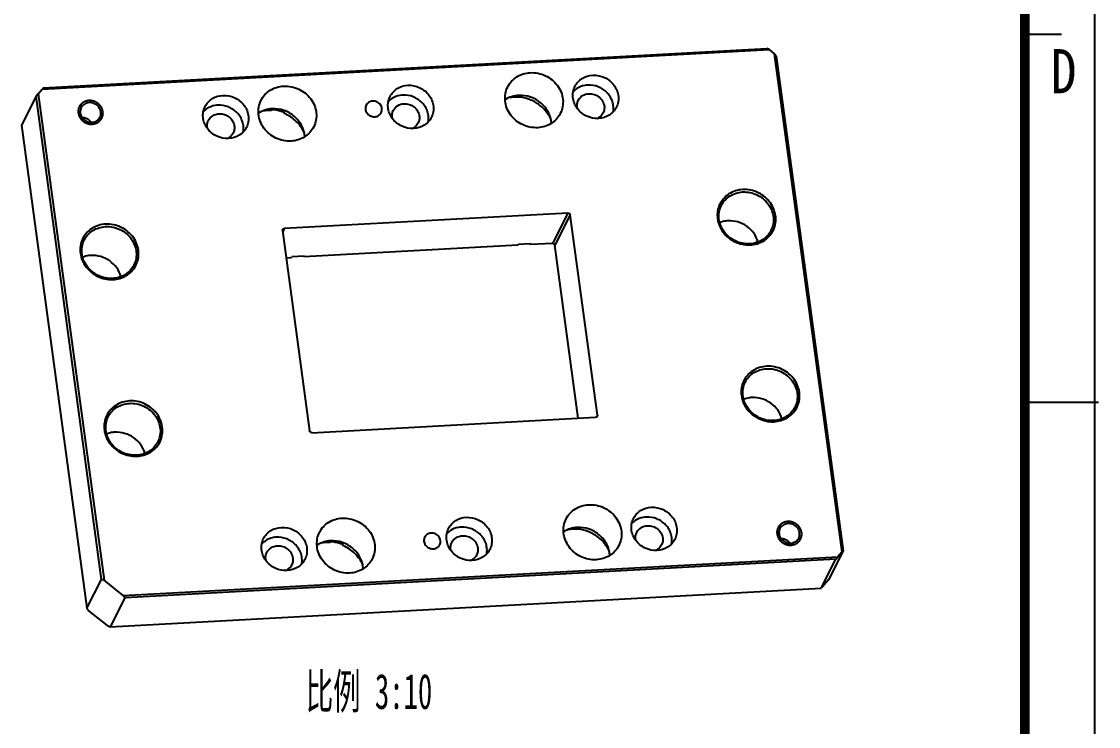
# Model space of a CAD drawing. Header units: millimetres. Extents: x 12 to 416, y 8 to 293.
# Drawn here: x 339 to 415.6, y 60.5 to 110.6 of the extents above; entities that cross this region are included whole.
import ezdxf

# ---------------------------------------------------------------- set-up
doc = ezdxf.new("R2010")
doc.units = ezdxf.units.MM
doc.header["$LTSCALE"] = 23.1
doc.layers.get('0').update_dxf_attribs({"linetype": 'CONTINUOUS'})
doc.layers.add('NOTE', color=7, linetype='CONTINUOUS')
doc.styles.get("Standard").update_dxf_attribs({"font": 'txt', "width": 0.6})
doc.styles.add('TEXTSTYLE_5', font='txt', dxfattribs={"width": 0.85})

msp = doc.modelspace()

# ---------------------------------------------------------------- linework, layer by layer
at = {"color": 7, "linetype": 'Continuous'}
for p, q in [((415.3445, 8.0571), (415.3445, 293.0561)), ((412.9878, 109.6945), (410.3683, 109.6945)), ((340.4278, 105.7982), (392.1727, 108.6092)), ((340.5177, 105.8824), (391.9994, 108.6792)), ((392.1727, 108.6092), (391.9994, 108.6792)), ((392.1727, 108.6092), (392.5361, 108.3194)), ((392.5361, 108.3194), (397.3373, 72.8606)), ((392.6601, 108.1521), (392.5361, 108.3194)), ((392.6601, 108.1521), (397.4272, 72.9449)), ((340.1476, 105.4733), (340.4278, 105.7982)), ((340.5177, 105.8824), (340.4278, 105.7982)), ((340.0083, 105.2918), (338.9665, 103.2392)), ((340.1476, 105.4733), (340.0083, 105.2918)), ((344.662, 70.9228), (340.0083, 105.2918)), ((340.1476, 105.4733), (344.8353, 70.8528)), ((373.7369, 105.2004), (373.7355, 105.2106)), ((373.7439, 105.2142), (373.7369, 105.2004)), ((356.7594, 104.2781), (356.7869, 104.3321)), ((357.6723, 104.0652), (357.6632, 104.1323)), ((357.6997, 104.1192), (357.6723, 104.0652)), ((338.9665, 103.2392), (343.6202, 68.8703)), ((377.8503, 96.9802), (357.6672, 95.8837)), ((377.8503, 96.9802), (376.7564, 94.825)), ((378.0155, 96.8484), (376.9216, 94.6932)), ((379.9451, 82.5979), (378.0155, 96.8484)), ((357.6672, 95.8837), (357.5509, 95.6546)), ((357.5398, 95.7361), (359.4694, 81.4855)), ((374.276, 94.6902), (359.0536, 93.8633)), ((374.3034, 94.7443), (374.276, 94.6902)), ((375.181, 94.7919), (374.3034, 94.7443)), ((375.1536, 94.7379), (375.1469, 94.7873)), ((376.7564, 94.825), (375.1536, 94.7379)), ((375.1536, 94.7379), (375.181, 94.7919)), ((378.5884, 82.3834), (376.9216, 94.6932)), ((357.8026, 93.7953), (358.1761, 93.8156)), ((358.1761, 93.8156), (358.2035, 93.8696)), ((359.081, 93.9173), (358.2035, 93.8696)), ((359.0536, 93.8633), (359.0469, 93.9127)), ((359.081, 93.9173), (359.0536, 93.8633)), ((415.6072, 83.4997), (410.3683, 83.4997)), ((359.6346, 81.3537), (379.8177, 82.4502)), ((379.9451, 82.5979), (379.8801, 82.4698)), ((377.8987, 74.4639), (377.8973, 74.4741)), ((377.9057, 74.4778), (377.8987, 74.4639)), ((360.9213, 73.5416), (360.9487, 73.5956)), ((361.8341, 73.3287), (361.825, 73.3958)), ((361.8615, 73.3827), (361.8341, 73.3287)), ((397.4272, 72.9449), (396.3854, 70.8923)), ((397.3373, 72.8606), (397.0571, 72.5358)), ((397.3373, 72.8606), (397.4272, 72.9449)), ((346.1897, 69.7724), (397.0571, 72.5358)), ((396.9179, 72.3543), (346.3137, 69.6052)), ((395.876, 70.3017), (396.9179, 72.3543)), ((396.9179, 72.3543), (397.0571, 72.5358)), ((343.6202, 68.8703), (344.662, 70.9228)), ((344.8353, 70.8528), (344.662, 70.9228)), ((346.1897, 69.7724), (344.8353, 70.8528)), ((396.2306, 70.6907), (395.976, 70.3953)), ((396.3854, 70.8923), (396.2306, 70.6907)), ((345.2719, 67.5526), (395.876, 70.3017)), ((346.3137, 69.6052), (346.1897, 69.7724)), ((395.976, 70.3953), (395.876, 70.3017)), ((346.3137, 69.6052), (345.2719, 67.5526)), ((343.6202, 68.8703), (343.7579, 68.6845)), ((345.0793, 67.6303), (343.7579, 68.6845)), ((345.0793, 67.6303), (345.2719, 67.5526))]:
    msp.add_line(p, q, dxfattribs=at)
at = {"color": 7, "linetype": 'Continuous', "const_width": 0.7}
msp.add_lwpolyline([(410.3683, 13.2978), (410.3683, 287.8187)], dxfattribs=at)
at = {"color": 7, "linetype": 'Continuous'}
for centre, radius, start, end in [((379.2762, 104.6334), 1.4428, 123.200153, 136.636418), ((366.1133, 103.9183), 1.4428, 123.200153, 136.636418), ((374.1605, 102.6774), 2.5583, 97.431691, 99.530956), ((374.1595, 102.6746), 2.5609, 93.094135, 97.402246), ((352.9504, 103.2032), 1.4428, 123.200153, 136.636418), ((356.6086, 101.73), 2.5521, 93.096233, 101.783856), ((356.6124, 101.6516), 2.6306, 86.795136, 93.086557), ((379.4045, 104.6231), 0.9072, 187.730225, 193.143765), ((356.6181, 101.5613), 2.7772, 67.079248, 67.878796), ((366.2415, 103.908), 0.9072, 187.730225, 193.143765), ((379.5665, 104.5398), 0.9059, 294.19087, 299.668145), ((379.5763, 104.5224), 0.8859, 299.675831, 303.250576), ((353.0786, 103.1929), 0.9072, 187.730225, 193.143765), ((366.4036, 103.8247), 0.9059, 294.19087, 299.668145), ((366.4133, 103.8073), 0.8859, 299.675831, 303.250576), ((353.2406, 103.1096), 0.9059, 294.19087, 299.668145), ((353.2504, 103.0922), 0.8859, 299.675831, 303.250576), ((390.7112, 96.8547), 2.1423, 271.885911, 273.108579), ((345.3722, 94.3917), 2.1423, 271.885911, 273.108579), ((392.4138, 84.2807), 2.1423, 271.885911, 273.108579), ((347.0748, 81.8177), 2.1423, 271.885911, 273.108579), ((370.2751, 73.1818), 1.4428, 123.200153, 136.636418), ((378.3223, 71.9409), 2.5583, 97.431691, 99.530956), ((378.3214, 71.9382), 2.5609, 93.094135, 97.402246), ((383.438, 73.8969), 1.4428, 123.200153, 136.636418), ((357.1122, 72.4668), 1.4428, 123.200153, 136.636418), ((383.5663, 73.8866), 0.9072, 187.730225, 193.143765), ((360.7704, 70.9935), 2.5521, 93.096233, 101.783856), ((360.7742, 70.9152), 2.6306, 86.795136, 93.086557), ((360.7799, 70.8249), 2.7772, 67.079248, 67.878796), ((370.4034, 73.1715), 0.9072, 187.730225, 193.143765), ((383.7283, 73.8033), 0.9059, 294.19087, 299.668145), ((383.7381, 73.7859), 0.8859, 299.675831, 303.250576), ((357.2404, 72.4564), 0.9072, 187.730225, 193.143765), ((370.5654, 73.0882), 0.9059, 294.19087, 299.668145), ((370.5752, 73.0708), 0.8859, 299.675831, 303.250576), ((357.4024, 72.3731), 0.9059, 294.19087, 299.668145), ((357.4122, 72.3557), 0.8859, 299.675831, 303.250576)]:
    msp.add_arc(centre, radius, start, end, dxfattribs=at)
for points, knots in [([(373.5644, 105.9626), (373.6373, 106.1063), (373.8251, 106.3762), (374.2079, 106.6916), (374.6673, 106.9), (375.0023, 106.9587), (375.172, 106.9679)], [0, 0, 0, 0, 0.2440187, 0.4908708, 0.7426036, 1, 1, 1, 1]), ([(375.172, 106.9679), (375.538, 106.9878), (376.2914, 106.8352), (377.0293, 106.2313), (377.3856, 105.5919), (377.5154, 105.0709), (377.4976, 104.5445), (377.3865, 104.2134), (377.3093, 104.0612)], [0, 0, 0, 0, 0.2554545, 0.5115509, 0.6375292, 0.7606008, 0.8810705, 1, 1, 1, 1]), ([(378.353, 105.9967), (378.4672, 106.2218), (378.8368, 106.621), (379.3547, 106.7729), (379.6164, 106.7871)], [0, 0, 0, 0, 0.4905416, 1, 1, 1, 1]), ([(379.6164, 106.7871), (379.9039, 106.8027), (380.4957, 106.6829), (381.0755, 106.2086), (381.3555, 105.7064), (381.4576, 105.2971), (381.4437, 104.8836), (381.3566, 104.6234), (381.296, 104.5039)], [0, 0, 0, 0, 0.2554525, 0.511547, 0.6375264, 0.7606001, 0.8810698, 1, 1, 1, 1]), ([(356.0138, 105.0092), (356.0867, 105.1528), (356.2746, 105.4228), (356.6573, 105.7382), (357.1167, 105.9466), (357.4517, 106.0052), (357.6214, 106.0144)], [0, 0, 0, 0, 0.2440187, 0.4908708, 0.7426036, 1, 1, 1, 1]), ([(357.6214, 106.0144), (357.9874, 106.0343), (358.7408, 105.8817), (359.4788, 105.2778), (359.835, 104.6385), (359.9648, 104.1175), (359.947, 103.591), (359.836, 103.2599), (359.7587, 103.1078)], [0, 0, 0, 0, 0.2554545, 0.5115509, 0.6375292, 0.7606008, 0.8810705, 1, 1, 1, 1]), ([(365.19, 105.2817), (365.3042, 105.5067), (365.6739, 105.9059), (366.1918, 106.0578), (366.4535, 106.072)], [0, 0, 0, 0, 0.4905416, 1, 1, 1, 1]), ([(366.4535, 106.072), (366.7409, 106.0877), (367.3328, 105.9678), (367.9126, 105.4935), (368.1925, 104.9913), (368.2946, 104.582), (368.2808, 104.1685), (368.1937, 103.9083), (368.133, 103.7888)], [0, 0, 0, 0, 0.2554525, 0.511547, 0.6375264, 0.7606001, 0.8810698, 1, 1, 1, 1]), ([(375.7017, 103.056), (375.3357, 103.0361), (374.5823, 103.1887), (373.8443, 103.7926), (373.4881, 104.432), (373.3583, 104.9529), (373.3761, 105.4794), (373.4871, 105.8105), (373.5644, 105.9626)], [0, 0, 0, 0, 0.2554545, 0.5115509, 0.6375292, 0.7606008, 0.8810705, 1, 1, 1, 1]), ([(380.0326, 103.7135), (379.7451, 103.6979), (379.1532, 103.8177), (378.5734, 104.292), (378.2935, 104.7942), (378.1914, 105.2035), (378.2052, 105.617), (378.2923, 105.8772), (378.353, 105.9967)], [0, 0, 0, 0, 0.2554525, 0.511547, 0.6375264, 0.7606001, 0.8810698, 1, 1, 1, 1]), ([(379.2627, 106.0903), (379.193, 106.0865), (378.921, 106.0549), (378.6567, 105.9524), (378.4862, 105.8407)], [0, 0, 0, 0, 0.2551663, 1, 1, 1, 1]), ([(381.0693, 104.1829), (381.0909, 104.2999), (381.1045, 104.5426), (381.0353, 104.903), (380.8811, 105.244), (380.574, 105.6483), (380.0333, 106.0154), (379.515, 106.104), (379.2627, 106.0903)], [0, 0, 0, 0, 0.1193237, 0.2408266, 0.3648637, 0.4912403, 0.7465107, 1, 1, 1, 1]), ([(352.0271, 104.5666), (352.1413, 104.7916), (352.511, 105.1908), (353.0288, 105.3427), (353.2905, 105.3569)], [0, 0, 0, 0, 0.4905416, 1, 1, 1, 1]), ([(353.2905, 105.3569), (353.578, 105.3726), (354.1699, 105.2527), (354.7497, 104.7784), (355.0296, 104.2762), (355.1317, 103.8669), (355.1178, 103.4534), (355.0308, 103.1932), (354.9701, 103.0737)], [0, 0, 0, 0, 0.2554525, 0.511547, 0.6375264, 0.7606001, 0.8810698, 1, 1, 1, 1]), ([(358.1511, 102.1025), (357.7851, 102.0826), (357.0317, 102.2353), (356.2937, 102.8392), (355.9375, 103.4785), (355.8077, 103.9995), (355.8255, 104.5259), (355.9366, 104.857), (356.0138, 105.0092)], [0, 0, 0, 0, 0.2554545, 0.5115509, 0.6375292, 0.7606008, 0.8810705, 1, 1, 1, 1]), ([(366.8696, 102.9984), (366.5821, 102.9828), (365.9903, 103.1026), (365.4105, 103.5769), (365.1305, 104.0791), (365.0284, 104.4884), (365.0423, 104.9019), (365.1294, 105.1621), (365.19, 105.2817)], [0, 0, 0, 0, 0.2554525, 0.511547, 0.6375264, 0.7606001, 0.8810698, 1, 1, 1, 1]), ([(366.0998, 105.3752), (366.0301, 105.3715), (365.7581, 105.3398), (365.4938, 105.2373), (365.3233, 105.1256)], [0, 0, 0, 0, 0.2551663, 1, 1, 1, 1]), ([(367.9063, 103.4678), (367.928, 103.5848), (367.9416, 103.8275), (367.8724, 104.188), (367.7182, 104.5289), (367.4111, 104.9332), (366.8704, 105.3003), (366.3521, 105.389), (366.0998, 105.3752)], [0, 0, 0, 0, 0.1193237, 0.2408266, 0.3648637, 0.4912403, 0.7465107, 1, 1, 1, 1]), ([(374.3522, 105.3528), (374.1794, 105.3435), (373.8385, 105.2831), (373.5239, 105.1375), (373.3813, 105.0464)], [0, 0, 0, 0, 0.5056741, 1, 1, 1, 1]), ([(376.6437, 103.6422), (376.5356, 103.886), (376.2361, 104.3458), (375.6017, 104.8701), (374.8405, 105.1907), (374.2907, 105.2465), (374.0213, 105.2318)], [0, 0, 0, 0, 0.2466219, 0.4980409, 0.7505261, 1, 1, 1, 1]), ([(376.6784, 103.3671), (376.6622, 103.638), (376.5057, 104.1873), (375.9668, 104.8547), (375.213, 105.2848), (374.6344, 105.3682), (374.3522, 105.3528)], [0, 0, 0, 0, 0.242296, 0.4929377, 0.7477115, 1, 1, 1, 1]), ([(378.5055, 104.5011), (378.494, 104.5864), (378.4955, 104.7602), (378.5495, 104.9257), (378.5879, 105.0014)], [0, 0, 0, 0, 0.5035827, 1, 1, 1, 1]), ([(378.5879, 105.0014), (378.6564, 105.1364), (378.8782, 105.3759), (379.1889, 105.4671), (379.3459, 105.4756)], [0, 0, 0, 0, 0.4905388, 1, 1, 1, 1]), ([(379.3459, 105.4756), (379.4732, 105.4825), (379.7338, 105.4472), (380.0781, 105.2618), (380.3335, 104.971), (380.4196, 104.728), (380.4361, 104.6059)], [0, 0, 0, 0, 0.2516599, 0.5059471, 0.756802, 1, 1, 1, 1]), ([(343.2099, 104.4817), (343.1549, 104.3734), (343.121, 104.1787), (343.1826, 103.9352), (343.3097, 103.7065), (343.5733, 103.4908), (343.8424, 103.4363), (343.9731, 103.4434)], [0, 0, 0, 0, 0.2375166, 0.3608928, 0.4871796, 0.7438923, 1, 1, 1, 1]), ([(343.784, 104.8405), (343.6651, 104.834), (343.4299, 104.7651), (343.2618, 104.5839), (343.2099, 104.4817)], [0, 0, 0, 0, 0.5094933, 1, 1, 1, 1]), ([(344.5472, 103.8022), (344.6022, 103.9104), (344.6361, 104.1052), (344.5745, 104.3487), (344.4475, 104.5774), (344.1838, 104.793), (343.9147, 104.8476), (343.784, 104.8405)], [0, 0, 0, 0, 0.2375166, 0.3608928, 0.4871796, 0.7438923, 1, 1, 1, 1]), ([(353.7067, 102.2833), (353.4192, 102.2677), (352.8274, 102.3875), (352.2476, 102.8619), (351.9676, 103.364), (351.8655, 103.7733), (351.8794, 104.1869), (351.9665, 104.447), (352.0271, 104.5666)], [0, 0, 0, 0, 0.2554525, 0.511547, 0.6375264, 0.7606001, 0.8810698, 1, 1, 1, 1]), ([(352.9369, 104.6602), (352.8671, 104.6564), (352.5952, 104.6247), (352.3308, 104.5222), (352.1603, 104.4106)], [0, 0, 0, 0, 0.2551663, 1, 1, 1, 1]), ([(354.7434, 102.7527), (354.7651, 102.8697), (354.7786, 103.1124), (354.7095, 103.4729), (354.5553, 103.8138), (354.2481, 104.2181), (353.7075, 104.5852), (353.1892, 104.6739), (352.9369, 104.6602)], [0, 0, 0, 0, 0.1193237, 0.2408266, 0.3648637, 0.4912403, 0.7465107, 1, 1, 1, 1]), ([(356.8017, 104.3994), (356.6289, 104.39), (356.288, 104.3296), (355.9733, 104.1841), (355.8308, 104.093)], [0, 0, 0, 0, 0.5056741, 1, 1, 1, 1]), ([(357.6639, 104.1341), (357.5938, 104.1626), (357.311, 104.2644), (357.0113, 104.3196), (356.7869, 104.3321)], [0, 0, 0, 0, 0.2516975, 1, 1, 1, 1]), ([(359.1278, 102.4136), (359.1116, 102.6846), (358.9552, 103.2339), (358.4163, 103.9013), (357.6624, 104.3313), (357.0839, 104.4147), (356.8017, 104.3994)], [0, 0, 0, 0, 0.242296, 0.4929377, 0.7477115, 1, 1, 1, 1]), ([(363.4939, 104.6636), (363.4499, 104.577), (363.4135, 104.3687), (363.5345, 104.0754), (363.7847, 103.8716), (364.0001, 103.8277), (364.1046, 103.8333)], [0, 0, 0, 0, 0.2380452, 0.4860713, 0.74332, 1, 1, 1, 1]), ([(363.9533, 104.951), (363.8581, 104.9459), (363.6698, 104.8906), (363.5354, 104.7454), (363.4939, 104.6636)], [0, 0, 0, 0, 0.509532, 1, 1, 1, 1]), ([(364.5641, 104.1208), (364.608, 104.2074), (364.6444, 104.4157), (364.5234, 104.709), (364.2732, 104.9128), (364.0578, 104.9567), (363.9533, 104.951)], [0, 0, 0, 0, 0.2380452, 0.4860713, 0.74332, 1, 1, 1, 1]), ([(365.3426, 103.786), (365.331, 103.8713), (365.3326, 104.0451), (365.3866, 104.2106), (365.425, 104.2863)], [0, 0, 0, 0, 0.5035827, 1, 1, 1, 1]), ([(365.425, 104.2863), (365.4935, 104.4213), (365.7153, 104.6608), (366.026, 104.752), (366.183, 104.7605)], [0, 0, 0, 0, 0.4905388, 1, 1, 1, 1]), ([(366.183, 104.7605), (366.3102, 104.7674), (366.5708, 104.7321), (366.9151, 104.5468), (367.1705, 104.2559), (367.2566, 104.0129), (367.2732, 103.8909)], [0, 0, 0, 0, 0.2516599, 0.5059471, 0.756802, 1, 1, 1, 1]), ([(381.296, 104.5039), (381.1818, 104.2788), (380.8121, 103.8796), (380.2943, 103.7277), (380.0326, 103.7135)], [0, 0, 0, 0, 0.4905416, 1, 1, 1, 1]), ([(380.4361, 104.6059), (380.4476, 104.5206), (380.4461, 104.3468), (380.3921, 104.1813), (380.3537, 104.1056)], [0, 0, 0, 0, 0.5035827, 1, 1, 1, 1]), ([(343.9207, 103.4485), (343.901, 103.4707), (343.8719, 103.5044), (343.8314, 103.5478), (343.7956, 103.5753), (343.7624, 103.6053), (343.7241, 103.6304), (343.6843, 103.6535), (343.6458, 103.6799), (343.6034, 103.6949), (343.5622, 103.7134), (343.52, 103.7295), (343.4749, 103.7392), (343.4307, 103.7523), (343.371, 103.7599), (343.3261, 103.7636), (343.2962, 103.7666)], [0, 0, 0, 0, 0.125, 0.1875, 0.25, 0.3125, 0.375, 0.4375, 0.5, 0.5625, 0.625, 0.6875, 0.75, 0.8125, 0.875, 1, 1, 1, 1]), ([(343.9731, 103.4434), (344.092, 103.4498), (344.3272, 103.5188), (344.4953, 103.7), (344.5472, 103.8022)], [0, 0, 0, 0, 0.5094933, 1, 1, 1, 1]), ([(352.1797, 103.0709), (352.1681, 103.1562), (352.1697, 103.33), (352.2236, 103.4955), (352.2621, 103.5712)], [0, 0, 0, 0, 0.5035827, 1, 1, 1, 1]), ([(352.2621, 103.5712), (352.3306, 103.7062), (352.5524, 103.9458), (352.8631, 104.0369), (353.0201, 104.0454)], [0, 0, 0, 0, 0.4905388, 1, 1, 1, 1]), ([(353.0201, 104.0454), (353.1473, 104.0523), (353.4079, 104.017), (353.7522, 103.8317), (354.0076, 103.5408), (354.0937, 103.2978), (354.1102, 103.1758)], [0, 0, 0, 0, 0.2516599, 0.5059471, 0.756802, 1, 1, 1, 1]), ([(359.0932, 102.689), (358.9585, 102.9927), (358.5598, 103.5557), (357.9844, 103.9332), (357.6723, 104.0652)], [0, 0, 0, 0, 0.4950438, 1, 1, 1, 1]), ([(364.1046, 103.8333), (364.1998, 103.8385), (364.3881, 103.8938), (364.5225, 104.039), (364.5641, 104.1208)], [0, 0, 0, 0, 0.509532, 1, 1, 1, 1]), ([(368.133, 103.7888), (368.0189, 103.5637), (367.6492, 103.1645), (367.1313, 103.0126), (366.8696, 102.9984)], [0, 0, 0, 0, 0.4905416, 1, 1, 1, 1]), ([(367.2732, 103.8909), (367.2847, 103.8055), (367.2831, 103.6317), (367.2292, 103.4662), (367.1908, 103.3905)], [0, 0, 0, 0, 0.5035827, 1, 1, 1, 1]), ([(377.3093, 104.0612), (377.2364, 103.9176), (377.0485, 103.6476), (376.6658, 103.3323), (376.2064, 103.1239), (375.8713, 103.0652), (375.7017, 103.056)], [0, 0, 0, 0, 0.2440187, 0.4908708, 0.7426036, 1, 1, 1, 1]), ([(380.3537, 104.1056), (380.3043, 104.0082), (380.2102, 103.8895), (380.093, 103.8018), (380.062, 103.7815)], [0, 0, 0, 0, 0.7466572, 1, 1, 1, 1]), ([(354.9701, 103.0737), (354.8559, 102.8486), (354.4863, 102.4494), (353.9684, 102.2975), (353.7067, 102.2833)], [0, 0, 0, 0, 0.4905416, 1, 1, 1, 1]), ([(354.1102, 103.1758), (354.1218, 103.0904), (354.1202, 102.9166), (354.0662, 102.7511), (354.0278, 102.6754)], [0, 0, 0, 0, 0.5035827, 1, 1, 1, 1]), ([(359.7587, 103.1078), (359.6858, 102.9641), (359.498, 102.6942), (359.1152, 102.3788), (358.6558, 102.1704), (358.3208, 102.1117), (358.1511, 102.1025)], [0, 0, 0, 0, 0.2440187, 0.4908708, 0.7426036, 1, 1, 1, 1]), ([(367.1908, 103.3905), (367.1413, 103.2931), (367.0473, 103.1744), (366.9301, 103.0867), (366.8991, 103.0664)], [0, 0, 0, 0, 0.7466572, 1, 1, 1, 1]), ([(354.0278, 102.6754), (353.9784, 102.5781), (353.8844, 102.4594), (353.7672, 102.3716), (353.7362, 102.3513)], [0, 0, 0, 0, 0.7466572, 1, 1, 1, 1]), ([(390.2939, 98.6554), (390.1174, 98.6458), (389.7689, 98.5834), (389.2936, 98.3603), (388.9027, 98.0232), (388.7164, 97.736), (388.6461, 97.5838)], [0, 0, 0, 0, 0.257529, 0.5091951, 0.7559283, 1, 1, 1, 1]), ([(388.7704, 97.5331), (388.8391, 97.6685), (389.0163, 97.9231), (389.3772, 98.2205), (389.8104, 98.4171), (390.1263, 98.4724), (390.2863, 98.4811)], [0, 0, 0, 0, 0.2440159, 0.490871, 0.742602, 1, 1, 1, 1]), ([(390.2863, 98.4811), (390.6313, 98.4998), (391.3416, 98.356), (392.0374, 97.7866), (392.3733, 97.1839), (392.4957, 96.6927), (392.479, 96.1964), (392.3744, 95.8842), (392.3016, 95.7407)], [0, 0, 0, 0, 0.2554528, 0.5115489, 0.6375275, 0.7606001, 0.881069, 1, 1, 1, 1]), ([(392.4097, 95.6592), (392.4957, 95.8116), (392.6234, 96.146), (392.6605, 96.6846), (392.5426, 97.2219), (392.1919, 97.885), (391.4426, 98.5155), (390.6694, 98.6758), (390.2939, 98.6554)], [0, 0, 0, 0, 0.1189682, 0.2393191, 0.3622339, 0.4881208, 0.7442773, 1, 1, 1, 1]), ([(388.6461, 97.5838), (388.5759, 97.4317), (388.4779, 97.1034), (388.4732, 96.5865), (388.6091, 96.0775), (388.9641, 95.4534), (389.6864, 94.8612), (390.422, 94.7017), (390.7817, 94.7136)], [0, 0, 0, 0, 0.1189142, 0.2394587, 0.3625866, 0.4885368, 0.7444862, 1, 1, 1, 1]), ([(390.7857, 94.7927), (390.4407, 94.774), (389.7304, 94.9178), (389.0346, 95.4872), (388.6987, 96.0899), (388.5762, 96.5811), (388.593, 97.0774), (388.6976, 97.3896), (388.7704, 97.5331)], [0, 0, 0, 0, 0.2554528, 0.5115489, 0.6375275, 0.7606001, 0.881069, 1, 1, 1, 1]), ([(377.8503, 96.9802), (377.8885, 96.9823), (377.9675, 96.9572), (378.0105, 96.8853), (378.0155, 96.8484)], [0, 0, 0, 0, 0.5063821, 1, 1, 1, 1]), ([(344.9549, 96.1924), (344.7784, 96.1828), (344.4299, 96.1203), (343.9546, 95.8973), (343.5637, 95.5601), (343.3774, 95.2729), (343.3072, 95.1207)], [0, 0, 0, 0, 0.257529, 0.5091951, 0.7559283, 1, 1, 1, 1]), ([(343.4314, 95.07), (343.5002, 95.2054), (343.6773, 95.46), (344.0382, 95.7574), (344.4714, 95.954), (344.7873, 96.0093), (344.9473, 96.018)], [0, 0, 0, 0, 0.2440159, 0.490871, 0.742602, 1, 1, 1, 1]), ([(344.9473, 96.018), (345.2923, 96.0368), (346.0026, 95.8929), (346.6984, 95.3236), (347.0343, 94.7208), (347.1568, 94.2296), (347.14, 93.7333), (347.0354, 93.4211), (346.9626, 93.2777)], [0, 0, 0, 0, 0.2554528, 0.5115489, 0.6375275, 0.7606001, 0.881069, 1, 1, 1, 1]), ([(347.0707, 93.1962), (347.1567, 93.3485), (347.2845, 93.683), (347.3216, 94.2215), (347.2036, 94.7588), (346.853, 95.4219), (346.1036, 96.0524), (345.3304, 96.2128), (344.9549, 96.1924)], [0, 0, 0, 0, 0.1189682, 0.2393191, 0.3622339, 0.4881208, 0.7442773, 1, 1, 1, 1]), ([(357.5523, 95.8119), (357.5627, 95.8323), (357.5963, 95.8686), (357.6434, 95.8824), (357.6672, 95.8837)], [0, 0, 0, 0, 0.490402, 1, 1, 1, 1]), ([(389.2444, 96.4285), (389.1934, 96.4257), (388.9917, 96.407), (388.7929, 96.3572), (388.6517, 96.3026)], [0, 0, 0, 0, 0.2526192, 1, 1, 1, 1]), ([(391.3754, 94.9299), (391.3147, 95.1499), (391.1073, 95.5757), (390.5995, 96.0733), (389.9545, 96.3842), (389.4776, 96.4412), (389.2444, 96.4285)], [0, 0, 0, 0, 0.2448112, 0.4960063, 0.7494356, 1, 1, 1, 1]), ([(343.3072, 95.1207), (343.2369, 94.9687), (343.1389, 94.6404), (343.1342, 94.1235), (343.2701, 93.6144), (343.6251, 92.9903), (344.3474, 92.3981), (345.083, 92.2387), (345.4427, 92.2505)], [0, 0, 0, 0, 0.1189142, 0.2394587, 0.3625866, 0.4885368, 0.7444862, 1, 1, 1, 1]), ([(345.4467, 92.3296), (345.1017, 92.3109), (344.3914, 92.4548), (343.6956, 93.0241), (343.3597, 93.6268), (343.2373, 94.118), (343.254, 94.6143), (343.3586, 94.9265), (343.4314, 95.07)], [0, 0, 0, 0, 0.2554528, 0.5115489, 0.6375275, 0.7606001, 0.881069, 1, 1, 1, 1]), ([(392.3016, 95.7407), (392.2328, 95.6053), (392.0557, 95.3507), (391.6948, 95.0533), (391.2616, 94.8567), (390.9457, 94.8014), (390.7857, 94.7927)], [0, 0, 0, 0, 0.2440159, 0.490871, 0.742602, 1, 1, 1, 1]), ([(390.8274, 94.7156), (391.1499, 94.7331), (391.7871, 94.914), (392.2567, 95.3883), (392.4097, 95.6592)], [0, 0, 0, 0, 0.5093079, 1, 1, 1, 1]), ([(376.9216, 94.6932), (376.9166, 94.7301), (376.8736, 94.802), (376.7945, 94.8271), (376.7564, 94.825)], [0, 0, 0, 0, 0.4936179, 1, 1, 1, 1]), ([(343.9055, 93.9654), (343.8544, 93.9627), (343.6528, 93.944), (343.4539, 93.8941), (343.3128, 93.8396)], [0, 0, 0, 0, 0.2526192, 1, 1, 1, 1]), ([(346.0364, 92.4668), (345.9757, 92.6868), (345.7683, 93.1127), (345.2605, 93.6103), (344.6155, 93.9211), (344.1386, 93.9781), (343.9055, 93.9654)], [0, 0, 0, 0, 0.2448112, 0.4960063, 0.7494356, 1, 1, 1, 1]), ([(346.9626, 93.2777), (346.8938, 93.1422), (346.7167, 92.8876), (346.3558, 92.5902), (345.9226, 92.3936), (345.6067, 92.3383), (345.4467, 92.3296)], [0, 0, 0, 0, 0.2440159, 0.490871, 0.742602, 1, 1, 1, 1]), ([(345.4884, 92.2525), (345.8109, 92.27), (346.4481, 92.4509), (346.9177, 92.9252), (347.0707, 93.1962)], [0, 0, 0, 0, 0.5093079, 1, 1, 1, 1]), ([(391.9965, 86.0814), (391.8199, 86.0718), (391.4714, 86.0094), (390.9961, 85.7863), (390.6052, 85.4492), (390.419, 85.1619), (390.3487, 85.0098)], [0, 0, 0, 0, 0.257529, 0.5091951, 0.7559283, 1, 1, 1, 1]), ([(390.473, 84.959), (390.5417, 85.0945), (390.7188, 85.3491), (391.0797, 85.6465), (391.5129, 85.8431), (391.8288, 85.8984), (391.9888, 85.9071)], [0, 0, 0, 0, 0.2440159, 0.490871, 0.742602, 1, 1, 1, 1]), ([(391.9888, 85.9071), (392.3339, 85.9258), (393.0442, 85.7819), (393.74, 85.2126), (394.0759, 84.6099), (394.1983, 84.1187), (394.1816, 83.6224), (394.0769, 83.3102), (394.0041, 83.1667)], [0, 0, 0, 0, 0.2554528, 0.5115489, 0.6375275, 0.7606001, 0.881069, 1, 1, 1, 1]), ([(394.1122, 83.0852), (394.1982, 83.2376), (394.326, 83.572), (394.3631, 84.1106), (394.2452, 84.6478), (393.8945, 85.311), (393.1452, 85.9415), (392.3719, 86.1018), (391.9965, 86.0814)], [0, 0, 0, 0, 0.1189682, 0.2393191, 0.3622339, 0.4881208, 0.7442773, 1, 1, 1, 1]), ([(390.3487, 85.0098), (390.2785, 84.8577), (390.1805, 84.5294), (390.1758, 84.0125), (390.3116, 83.5034), (390.6667, 82.8794), (391.389, 82.2872), (392.1246, 82.1277), (392.4843, 82.1396)], [0, 0, 0, 0, 0.1189142, 0.2394587, 0.3625866, 0.4885368, 0.7444862, 1, 1, 1, 1]), ([(392.4883, 82.2187), (392.1432, 82.1999), (391.4329, 82.3438), (390.7371, 82.9131), (390.4012, 83.5159), (390.2788, 84.0071), (390.2955, 84.5034), (390.4002, 84.8156), (390.473, 84.959)], [0, 0, 0, 0, 0.2554528, 0.5115489, 0.6375275, 0.7606001, 0.881069, 1, 1, 1, 1]), ([(346.6575, 83.6183), (346.481, 83.6088), (346.1324, 83.5463), (345.6571, 83.3232), (345.2663, 82.9861), (345.08, 82.6989), (345.0097, 82.5467)], [0, 0, 0, 0, 0.257529, 0.5091951, 0.7559283, 1, 1, 1, 1]), ([(348.7732, 80.6222), (348.8592, 80.7745), (348.987, 81.109), (349.0241, 81.6475), (348.9062, 82.1848), (348.5555, 82.8479), (347.8062, 83.4784), (347.033, 83.6387), (346.6575, 83.6183)], [0, 0, 0, 0, 0.1189682, 0.2393191, 0.3622339, 0.4881208, 0.7442773, 1, 1, 1, 1]), ([(390.947, 83.8545), (390.8959, 83.8517), (390.6943, 83.833), (390.4954, 83.7831), (390.3543, 83.7286)], [0, 0, 0, 0, 0.2526192, 1, 1, 1, 1]), ([(393.0779, 82.3559), (393.0172, 82.5758), (392.8099, 83.0017), (392.302, 83.4993), (391.657, 83.8102), (391.1802, 83.8672), (390.947, 83.8545)], [0, 0, 0, 0, 0.2448112, 0.4960063, 0.7494356, 1, 1, 1, 1]), ([(345.134, 82.496), (345.2027, 82.6314), (345.3798, 82.886), (345.7408, 83.1834), (346.174, 83.38), (346.4899, 83.4353), (346.6499, 83.444)], [0, 0, 0, 0, 0.2440159, 0.490871, 0.742602, 1, 1, 1, 1]), ([(346.6499, 83.444), (346.9949, 83.4627), (347.7052, 83.3189), (348.401, 82.7496), (348.7369, 82.1468), (348.8593, 81.6556), (348.8426, 81.1593), (348.7379, 80.8471), (348.6651, 80.7036)], [0, 0, 0, 0, 0.2554528, 0.5115489, 0.6375275, 0.7606001, 0.881069, 1, 1, 1, 1]), ([(394.0041, 83.1667), (393.9354, 83.0313), (393.7583, 82.7767), (393.3974, 82.4793), (392.9642, 82.2827), (392.6483, 82.2274), (392.4883, 82.2187)], [0, 0, 0, 0, 0.2440159, 0.490871, 0.742602, 1, 1, 1, 1]), ([(392.53, 82.1416), (392.8524, 82.1591), (393.4897, 82.34), (393.9593, 82.8143), (394.1122, 83.0852)], [0, 0, 0, 0, 0.5093079, 1, 1, 1, 1]), ([(345.0097, 82.5467), (344.9395, 82.3947), (344.8415, 82.0663), (344.8368, 81.5495), (344.9726, 81.0404), (345.3277, 80.4163), (346.05, 79.8241), (346.7856, 79.6646), (347.1453, 79.6765)], [0, 0, 0, 0, 0.1189142, 0.2394587, 0.3625866, 0.4885368, 0.7444862, 1, 1, 1, 1]), ([(347.1493, 79.7556), (346.8042, 79.7369), (346.0939, 79.8807), (345.3981, 80.4501), (345.0623, 81.0528), (344.9398, 81.544), (344.9566, 82.0403), (345.0612, 82.3525), (345.134, 82.496)], [0, 0, 0, 0, 0.2554528, 0.5115489, 0.6375275, 0.7606001, 0.881069, 1, 1, 1, 1]), ([(379.9326, 82.5221), (379.9222, 82.5016), (379.8886, 82.4653), (379.8415, 82.4515), (379.8177, 82.4502)], [0, 0, 0, 0, 0.490402, 1, 1, 1, 1]), ([(345.608, 81.3914), (345.557, 81.3887), (345.3553, 81.37), (345.1564, 81.3201), (345.0153, 81.2656)], [0, 0, 0, 0, 0.2526192, 1, 1, 1, 1]), ([(347.7389, 79.8928), (347.6783, 80.1128), (347.4709, 80.5387), (346.9631, 81.0362), (346.3181, 81.3471), (345.8412, 81.4041), (345.608, 81.3914)], [0, 0, 0, 0, 0.2448112, 0.4960063, 0.7494356, 1, 1, 1, 1]), ([(359.6346, 81.3537), (359.5965, 81.3517), (359.5174, 81.3767), (359.4744, 81.4486), (359.4694, 81.4855)], [0, 0, 0, 0, 0.5063821, 1, 1, 1, 1]), ([(348.6651, 80.7036), (348.5964, 80.5682), (348.4193, 80.3136), (348.0584, 80.0162), (347.6252, 79.8196), (347.3093, 79.7643), (347.1493, 79.7556)], [0, 0, 0, 0, 0.2440159, 0.490871, 0.742602, 1, 1, 1, 1]), ([(347.191, 79.6785), (347.5134, 79.696), (348.1507, 79.8769), (348.6203, 80.3512), (348.7732, 80.6222)], [0, 0, 0, 0, 0.5093079, 1, 1, 1, 1]), ([(377.7262, 75.2261), (377.7991, 75.3698), (377.9869, 75.6398), (378.3697, 75.9551), (378.8291, 76.1635), (379.1641, 76.2222), (379.3338, 76.2314)], [0, 0, 0, 0, 0.2440187, 0.4908708, 0.7426036, 1, 1, 1, 1]), ([(379.3338, 76.2314), (379.6998, 76.2513), (380.4532, 76.0987), (381.1912, 75.4948), (381.5474, 74.8554), (381.6772, 74.3344), (381.6594, 73.808), (381.5483, 73.4769), (381.4711, 73.3247)], [0, 0, 0, 0, 0.2554545, 0.5115509, 0.6375292, 0.7606008, 0.8810705, 1, 1, 1, 1]), ([(382.5148, 75.2602), (382.629, 75.4853), (382.9986, 75.8845), (383.5165, 76.0364), (383.7782, 76.0506)], [0, 0, 0, 0, 0.4905416, 1, 1, 1, 1]), ([(383.7782, 76.0506), (384.0657, 76.0662), (384.6575, 75.9464), (385.2373, 75.4721), (385.5173, 74.9699), (385.6194, 74.5606), (385.6055, 74.1471), (385.5184, 73.8869), (385.4578, 73.7674)], [0, 0, 0, 0, 0.2554525, 0.511547, 0.6375264, 0.7606001, 0.8810698, 1, 1, 1, 1]), ([(360.1756, 74.2727), (360.2485, 74.4163), (360.4364, 74.6863), (360.8191, 75.0017), (361.2785, 75.2101), (361.6136, 75.2687), (361.7832, 75.278)], [0, 0, 0, 0, 0.2440187, 0.4908708, 0.7426036, 1, 1, 1, 1]), ([(361.7832, 75.278), (362.1492, 75.2978), (362.9026, 75.1452), (363.6406, 74.5413), (363.9968, 73.902), (364.1266, 73.381), (364.1088, 72.8546), (363.9978, 72.5234), (363.9205, 72.3713)], [0, 0, 0, 0, 0.2554545, 0.5115509, 0.6375292, 0.7606008, 0.8810705, 1, 1, 1, 1]), ([(369.3519, 74.5452), (369.466, 74.7702), (369.8357, 75.1694), (370.3536, 75.3213), (370.6153, 75.3355)], [0, 0, 0, 0, 0.4905416, 1, 1, 1, 1]), ([(370.6153, 75.3355), (370.9028, 75.3512), (371.4946, 75.2313), (372.0744, 74.757), (372.3544, 74.2548), (372.4565, 73.8455), (372.4426, 73.432), (372.3555, 73.1718), (372.2949, 73.0523)], [0, 0, 0, 0, 0.2554525, 0.511547, 0.6375264, 0.7606001, 0.8810698, 1, 1, 1, 1]), ([(379.8635, 72.3195), (379.4975, 72.2996), (378.7441, 72.4522), (378.0061, 73.0561), (377.6499, 73.6955), (377.5201, 74.2165), (377.5379, 74.7429), (377.6489, 75.074), (377.7262, 75.2261)], [0, 0, 0, 0, 0.2554545, 0.5115509, 0.6375292, 0.7606008, 0.8810705, 1, 1, 1, 1]), ([(384.1944, 72.977), (383.9069, 72.9614), (383.315, 73.0812), (382.7352, 73.5555), (382.4553, 74.0577), (382.3532, 74.467), (382.3671, 74.8805), (382.4541, 75.1407), (382.5148, 75.2602)], [0, 0, 0, 0, 0.2554525, 0.511547, 0.6375264, 0.7606001, 0.8810698, 1, 1, 1, 1]), ([(383.4245, 75.3538), (383.3548, 75.35), (383.0828, 75.3184), (382.8185, 75.2159), (382.648, 75.1042)], [0, 0, 0, 0, 0.2551663, 1, 1, 1, 1]), ([(385.2311, 73.4464), (385.2527, 73.5634), (385.2663, 73.8061), (385.1971, 74.1665), (385.0429, 74.5075), (384.7358, 74.9118), (384.1951, 75.2789), (383.6769, 75.3675), (383.4245, 75.3538)], [0, 0, 0, 0, 0.1193237, 0.2408266, 0.3648637, 0.4912403, 0.7465107, 1, 1, 1, 1]), ([(356.1889, 73.8301), (356.3031, 74.0551), (356.6728, 74.4543), (357.1906, 74.6062), (357.4523, 74.6205)], [0, 0, 0, 0, 0.4905416, 1, 1, 1, 1]), ([(357.4523, 74.6205), (357.7398, 74.6361), (358.3317, 74.5162), (358.9115, 74.0419), (359.1914, 73.5397), (359.2935, 73.1305), (359.2797, 72.7169), (359.1926, 72.4567), (359.1319, 72.3372)], [0, 0, 0, 0, 0.2554525, 0.511547, 0.6375264, 0.7606001, 0.8810698, 1, 1, 1, 1]), ([(371.0314, 72.2619), (370.744, 72.2463), (370.1521, 72.3661), (369.5723, 72.8404), (369.2924, 73.3426), (369.1903, 73.7519), (369.2041, 74.1655), (369.2912, 74.4256), (369.3519, 74.5452)], [0, 0, 0, 0, 0.2554525, 0.511547, 0.6375264, 0.7606001, 0.8810698, 1, 1, 1, 1]), ([(370.2616, 74.6388), (370.1919, 74.635), (369.9199, 74.6033), (369.6556, 74.5008), (369.4851, 74.3892)], [0, 0, 0, 0, 0.2551663, 1, 1, 1, 1]), ([(372.0681, 72.7313), (372.0898, 72.8483), (372.1034, 73.091), (372.0342, 73.4515), (371.88, 73.7924), (371.5729, 74.1967), (371.0322, 74.5638), (370.5139, 74.6525), (370.2616, 74.6388)], [0, 0, 0, 0, 0.1193237, 0.2408266, 0.3648637, 0.4912403, 0.7465107, 1, 1, 1, 1]), ([(378.514, 74.6164), (378.3413, 74.607), (378.0003, 74.5466), (377.6857, 74.401), (377.5431, 74.3099)], [0, 0, 0, 0, 0.5056741, 1, 1, 1, 1]), ([(380.8056, 72.9057), (380.6975, 73.1495), (380.3979, 73.6093), (379.7635, 74.1336), (379.0023, 74.4542), (378.4525, 74.51), (378.1831, 74.4953)], [0, 0, 0, 0, 0.2466219, 0.4980409, 0.7505261, 1, 1, 1, 1]), ([(380.8402, 72.6306), (380.824, 72.9015), (380.6675, 73.4508), (380.1287, 74.1183), (379.3748, 74.5483), (378.7963, 74.6317), (378.514, 74.6164)], [0, 0, 0, 0, 0.242296, 0.4929377, 0.7477115, 1, 1, 1, 1]), ([(382.7497, 74.2649), (382.8183, 74.3999), (383.04, 74.6394), (383.3507, 74.7306), (383.5078, 74.7391)], [0, 0, 0, 0, 0.4905388, 1, 1, 1, 1]), ([(383.5078, 74.7391), (383.635, 74.746), (383.8956, 74.7107), (384.2399, 74.5254), (384.4953, 74.2345), (384.5814, 73.9915), (384.5979, 73.8695)], [0, 0, 0, 0, 0.2516599, 0.5059471, 0.756802, 1, 1, 1, 1]), ([(392.9377, 74.5317), (392.8827, 74.4235), (392.8488, 74.2287), (392.9104, 73.9852), (393.0375, 73.7565), (393.3011, 73.5409), (393.5702, 73.4863), (393.7009, 73.4934)], [0, 0, 0, 0, 0.2375166, 0.3608928, 0.4871796, 0.7438923, 1, 1, 1, 1]), ([(393.5118, 74.8905), (393.3929, 74.8841), (393.1577, 74.8151), (392.9896, 74.6339), (392.9377, 74.5317)], [0, 0, 0, 0, 0.5094933, 1, 1, 1, 1]), ([(394.275, 73.8522), (394.33, 73.9605), (394.3639, 74.1552), (394.3023, 74.3988), (394.1753, 74.6275), (393.9116, 74.8431), (393.6425, 74.8976), (393.5118, 74.8905)], [0, 0, 0, 0, 0.2375166, 0.3608928, 0.4871796, 0.7438923, 1, 1, 1, 1]), ([(357.8685, 71.5468), (357.581, 71.5312), (356.9892, 71.651), (356.4094, 72.1254), (356.1294, 72.6276), (356.0273, 73.0368), (356.0412, 73.4504), (356.1283, 73.7105), (356.1889, 73.8301)], [0, 0, 0, 0, 0.2554525, 0.511547, 0.6375264, 0.7606001, 0.8810698, 1, 1, 1, 1]), ([(357.0987, 73.9237), (357.0289, 73.9199), (356.757, 73.8882), (356.4926, 73.7857), (356.3221, 73.6741)], [0, 0, 0, 0, 0.2551663, 1, 1, 1, 1]), ([(358.9052, 72.0163), (358.9269, 72.1332), (358.9404, 72.3759), (358.8713, 72.7364), (358.7171, 73.0773), (358.41, 73.4816), (357.8693, 73.8487), (357.351, 73.9374), (357.0987, 73.9237)], [0, 0, 0, 0, 0.1193237, 0.2408266, 0.3648637, 0.4912403, 0.7465107, 1, 1, 1, 1]), ([(362.3129, 71.366), (361.947, 71.3462), (361.1935, 71.4988), (360.4556, 72.1027), (360.0993, 72.742), (359.9695, 73.263), (359.9873, 73.7894), (360.0984, 74.1205), (360.1756, 74.2727)], [0, 0, 0, 0, 0.2554545, 0.5115509, 0.6375292, 0.7606008, 0.8810705, 1, 1, 1, 1]), ([(360.9635, 73.6629), (360.7907, 73.6535), (360.4498, 73.5931), (360.1351, 73.4476), (359.9926, 73.3565)], [0, 0, 0, 0, 0.5056741, 1, 1, 1, 1]), ([(361.8257, 73.3976), (361.7556, 73.4261), (361.4728, 73.5279), (361.1732, 73.5831), (360.9487, 73.5956)], [0, 0, 0, 0, 0.2516975, 1, 1, 1, 1]), ([(363.2896, 71.6771), (363.2734, 71.9481), (363.117, 72.4974), (362.5781, 73.1648), (361.8242, 73.5948), (361.2457, 73.6782), (360.9635, 73.6629)], [0, 0, 0, 0, 0.242296, 0.4929377, 0.7477115, 1, 1, 1, 1]), ([(367.6557, 73.9271), (367.6117, 73.8405), (367.5753, 73.6322), (367.6963, 73.3389), (367.9465, 73.1351), (368.1619, 73.0912), (368.2664, 73.0969)], [0, 0, 0, 0, 0.2380452, 0.4860713, 0.74332, 1, 1, 1, 1]), ([(368.1151, 74.2145), (368.0199, 74.2094), (367.8316, 74.1541), (367.6972, 74.0089), (367.6557, 73.9271)], [0, 0, 0, 0, 0.509532, 1, 1, 1, 1]), ([(368.7259, 73.3843), (368.7698, 73.4709), (368.8062, 73.6792), (368.6852, 73.9725), (368.435, 74.1763), (368.2197, 74.2202), (368.1151, 74.2145)], [0, 0, 0, 0, 0.2380452, 0.4860713, 0.74332, 1, 1, 1, 1]), ([(369.5868, 73.5498), (369.6553, 73.6848), (369.8771, 73.9244), (370.1878, 74.0155), (370.3448, 74.024)], [0, 0, 0, 0, 0.4905388, 1, 1, 1, 1]), ([(370.3448, 74.024), (370.4721, 74.0309), (370.7326, 73.9956), (371.0769, 73.8103), (371.3324, 73.5194), (371.4184, 73.2764), (371.435, 73.1544)], [0, 0, 0, 0, 0.2516599, 0.5059471, 0.756802, 1, 1, 1, 1]), ([(382.6673, 73.7646), (382.6558, 73.8499), (382.6574, 74.0237), (382.7113, 74.1892), (382.7497, 74.2649)], [0, 0, 0, 0, 0.5035827, 1, 1, 1, 1]), ([(385.4578, 73.7674), (385.3436, 73.5423), (384.9739, 73.1431), (384.4561, 72.9912), (384.1944, 72.977)], [0, 0, 0, 0, 0.4905416, 1, 1, 1, 1]), ([(384.5979, 73.8695), (384.6094, 73.7841), (384.6079, 73.6103), (384.5539, 73.4448), (384.5155, 73.3691)], [0, 0, 0, 0, 0.5035827, 1, 1, 1, 1]), ([(393.6485, 73.4985), (393.6288, 73.5207), (393.5997, 73.5545), (393.5592, 73.5978), (393.5234, 73.6254), (393.4902, 73.6554), (393.4519, 73.6805), (393.4121, 73.7035), (393.3736, 73.73), (393.3312, 73.745), (393.29, 73.7634), (393.2478, 73.7796), (393.2027, 73.7892), (393.1585, 73.8024), (393.0988, 73.8099), (393.0539, 73.8137), (393.024, 73.8166)], [0, 0, 0, 0, 0.125, 0.1875, 0.25, 0.3125, 0.375, 0.4375, 0.5, 0.5625, 0.625, 0.6875, 0.75, 0.8125, 0.875, 1, 1, 1, 1]), ([(393.7009, 73.4934), (393.8198, 73.4999), (394.055, 73.5689), (394.2231, 73.75), (394.275, 73.8522)], [0, 0, 0, 0, 0.5094933, 1, 1, 1, 1]), ([(356.3415, 72.3344), (356.3299, 72.4197), (356.3315, 72.5936), (356.3855, 72.759), (356.4239, 72.8347)], [0, 0, 0, 0, 0.5035827, 1, 1, 1, 1]), ([(356.4239, 72.8347), (356.4924, 72.9697), (356.7142, 73.2093), (357.0249, 73.3004), (357.1819, 73.3089)], [0, 0, 0, 0, 0.4905388, 1, 1, 1, 1]), ([(357.1819, 73.3089), (357.3091, 73.3158), (357.5697, 73.2805), (357.914, 73.0952), (358.1694, 72.8043), (358.2555, 72.5613), (358.272, 72.4393)], [0, 0, 0, 0, 0.2516599, 0.5059471, 0.756802, 1, 1, 1, 1]), ([(363.255, 71.9525), (363.1203, 72.2562), (362.7216, 72.8192), (362.1462, 73.1967), (361.8341, 73.3287)], [0, 0, 0, 0, 0.4950438, 1, 1, 1, 1]), ([(368.2664, 73.0969), (368.3616, 73.102), (368.5499, 73.1573), (368.6843, 73.3025), (368.7259, 73.3843)], [0, 0, 0, 0, 0.509532, 1, 1, 1, 1]), ([(369.5044, 73.0495), (369.4928, 73.1348), (369.4944, 73.3086), (369.5484, 73.4741), (369.5868, 73.5498)], [0, 0, 0, 0, 0.5035827, 1, 1, 1, 1]), ([(372.2949, 73.0523), (372.1807, 72.8272), (371.811, 72.428), (371.2931, 72.2761), (371.0314, 72.2619)], [0, 0, 0, 0, 0.4905416, 1, 1, 1, 1]), ([(371.435, 73.1544), (371.4465, 73.069), (371.4449, 72.8952), (371.391, 72.7297), (371.3526, 72.654)], [0, 0, 0, 0, 0.5035827, 1, 1, 1, 1]), ([(381.4711, 73.3247), (381.3982, 73.1811), (381.2103, 72.9111), (380.8276, 72.5958), (380.3682, 72.3874), (380.0332, 72.3287), (379.8635, 72.3195)], [0, 0, 0, 0, 0.2440187, 0.4908708, 0.7426036, 1, 1, 1, 1]), ([(384.5155, 73.3691), (384.4661, 73.2717), (384.3721, 73.153), (384.2548, 73.0653), (384.2238, 73.045)], [0, 0, 0, 0, 0.7466572, 1, 1, 1, 1]), ([(359.1319, 72.3372), (359.0177, 72.1121), (358.6481, 71.7129), (358.1302, 71.561), (357.8685, 71.5468)], [0, 0, 0, 0, 0.4905416, 1, 1, 1, 1]), ([(358.272, 72.4393), (358.2836, 72.354), (358.282, 72.1801), (358.228, 72.0146), (358.1896, 71.939)], [0, 0, 0, 0, 0.5035827, 1, 1, 1, 1]), ([(363.9205, 72.3713), (363.8476, 72.2277), (363.6598, 71.9577), (363.277, 71.6423), (362.8176, 71.4339), (362.4826, 71.3753), (362.3129, 71.366)], [0, 0, 0, 0, 0.2440187, 0.4908708, 0.7426036, 1, 1, 1, 1]), ([(371.3526, 72.654), (371.3031, 72.5567), (371.2091, 72.438), (371.0919, 72.3502), (371.0609, 72.3299)], [0, 0, 0, 0, 0.7466572, 1, 1, 1, 1]), ([(358.1896, 71.939), (358.1402, 71.8416), (358.0462, 71.7229), (357.929, 71.6351), (357.898, 71.6148)], [0, 0, 0, 0, 0.7466572, 1, 1, 1, 1])]:
    msp.add_open_spline(points, degree=3, knots=knots, dxfattribs=at)
at = {"color": 2, "linetype": 'Continuous'}
for points in [[(344.7588, 104.195), (344.7524, 104.222), (344.743, 104.2626), (344.7291, 104.3163), (344.7224, 104.3575), (344.7017, 104.3952), (344.685, 104.434), (344.6664, 104.4721), (344.6515, 104.5119), (344.6238, 104.5456), (344.5995, 104.5809), (344.5787, 104.6102), (344.5616, 104.6333), (344.5504, 104.6516), (344.5332, 104.6661), (344.5122, 104.6869), (344.4855, 104.7125), (344.4532, 104.7426), (344.4229, 104.7757), (344.3846, 104.7974), (344.3485, 104.8224), (344.3114, 104.8457), (344.2762, 104.8725), (344.2345, 104.8872), (344.1946, 104.9053), (344.1539, 104.9217), (344.1144, 104.9418), (344.071, 104.9487), (344.0287, 104.9594), (343.9859, 104.9681), (343.9439, 104.9808), (343.8995, 104.9796), (343.8556, 104.9824), (343.8118, 104.9832), (343.7673, 104.988), (343.7259, 104.9786), (343.6836, 104.9733), (343.6418, 104.966), (343.5987, 104.9626), (343.5603, 104.9457), (343.5206, 104.9326), (343.4817, 104.9176), (343.4407, 104.9063), (343.4071, 104.8824), (343.3715, 104.8618), (343.3421, 104.8441), (343.3189, 104.8295), (343.3004, 104.8202), (343.2863, 104.8048), (343.2658, 104.7864), (343.2409, 104.7627), (343.2155, 104.7394), (343.1959, 104.7203), (343.1795, 104.7071), (343.1694, 104.6897), (343.1536, 104.6679), (343.1348, 104.6401), (343.1155, 104.6127), (343.1007, 104.5904), (343.0879, 104.5746), (343.0815, 104.5553), (343.0709, 104.5308), (343.0584, 104.4997), (343.0453, 104.4689), (343.0355, 104.4439), (343.0264, 104.4259), (343.0242, 104.4055), (343.0189, 104.3791), (343.0132, 104.3459), (343.0069, 104.3128), (343.0026, 104.2861), (342.9974, 104.2666), (342.9996, 104.2454), (343, 104.2177), (343.0018, 104.1691), (343.0029, 104.1274), (343.0038, 104.0997)], [(343.0038, 104.0997), (343.0102, 104.0727), (343.0195, 104.0321), (343.0334, 103.9784), (343.0402, 103.9372), (343.0609, 103.8994), (343.0776, 103.8607), (343.0962, 103.8226), (343.1111, 103.7828), (343.1388, 103.7491), (343.1631, 103.7137), (343.1839, 103.6845), (343.201, 103.6614), (343.2122, 103.6431), (343.2294, 103.6285), (343.2503, 103.6078), (343.2771, 103.5822), (343.3094, 103.5521), (343.3397, 103.519), (343.378, 103.4973), (343.4141, 103.4723), (343.4512, 103.449), (343.4864, 103.4222), (343.5281, 103.4075), (343.568, 103.3894), (343.6087, 103.373), (343.6482, 103.3529), (343.6916, 103.346), (343.7339, 103.3353), (343.7767, 103.3266), (343.8187, 103.3139), (343.8631, 103.3151), (343.907, 103.3123), (343.9507, 103.3115), (343.9953, 103.3067), (344.0367, 103.3161), (344.079, 103.3214), (344.1208, 103.3286), (344.1639, 103.332), (344.2022, 103.349), (344.242, 103.3621), (344.2809, 103.377), (344.3218, 103.3884), (344.3555, 103.4123), (344.3911, 103.4329), (344.4205, 103.4506), (344.4437, 103.4651), (344.4622, 103.4745), (344.4763, 103.4899), (344.4967, 103.5083), (344.5217, 103.532), (344.547, 103.5553), (344.5667, 103.5744), (344.5831, 103.5876), (344.5932, 103.605), (344.6089, 103.6268), (344.6277, 103.6545), (344.6471, 103.6819), (344.6619, 103.7042), (344.6747, 103.72), (344.681, 103.7394), (344.6917, 103.7639), (344.7042, 103.795), (344.7173, 103.8258), (344.7271, 103.8507), (344.7362, 103.8688), (344.7384, 103.8892), (344.7437, 103.9156), (344.7494, 103.9488), (344.7557, 103.9819), (344.76, 104.0086), (344.7652, 104.0281), (344.763, 104.0493), (344.7626, 104.0769), (344.7608, 104.1256), (344.7597, 104.1672), (344.7588, 104.195)], [(394.4866, 74.2451), (394.4802, 74.272), (394.4708, 74.3126), (394.4569, 74.3663), (394.4502, 74.4076), (394.4295, 74.4453), (394.4128, 74.4841), (394.3942, 74.5221), (394.3793, 74.5619), (394.3516, 74.5957), (394.3273, 74.631), (394.3065, 74.6602), (394.2894, 74.6833), (394.2782, 74.7016), (394.261, 74.7162), (394.24, 74.7369), (394.2133, 74.7625), (394.181, 74.7926), (394.1507, 74.8257), (394.1124, 74.8475), (394.0763, 74.8725), (394.0392, 74.8958), (394.004, 74.9225), (393.9623, 74.9372), (393.9224, 74.9554), (393.8817, 74.9717), (393.8422, 74.9918), (393.7988, 74.9987), (393.7565, 75.0094), (393.7137, 75.0181), (393.6717, 75.0309), (393.6273, 75.0297), (393.5834, 75.0324), (393.5396, 75.0332), (393.4951, 75.038), (393.4537, 75.0287), (393.4114, 75.0234), (393.3696, 75.0161), (393.3265, 75.0127), (393.2881, 74.9957), (393.2484, 74.9826), (393.2095, 74.9677), (393.1685, 74.9563), (393.1349, 74.9324), (393.0993, 74.9118), (393.0699, 74.8941), (393.0467, 74.8796), (393.0282, 74.8702), (393.0141, 74.8549), (392.9936, 74.8365), (392.9687, 74.8127), (392.9433, 74.7894), (392.9237, 74.7703), (392.9073, 74.7571), (392.8972, 74.7397), (392.8814, 74.7179), (392.8626, 74.6902), (392.8433, 74.6628), (392.8285, 74.6405), (392.8157, 74.6247), (392.8093, 74.6054), (392.7987, 74.5809), (392.7862, 74.5498), (392.7731, 74.5189), (392.7633, 74.494), (392.7542, 74.4759), (392.752, 74.4555), (392.7467, 74.4292), (392.741, 74.3959), (392.7347, 74.3628), (392.7304, 74.3362), (392.7252, 74.3166), (392.7274, 74.2954), (392.7278, 74.2678), (392.7296, 74.2191), (392.7307, 74.1775), (392.7316, 74.1497)], [(392.7316, 74.1497), (392.738, 74.1227), (392.7473, 74.0822), (392.7612, 74.0284), (392.768, 73.9872), (392.7887, 73.9495), (392.8054, 73.9107), (392.824, 73.8726), (392.8389, 73.8329), (392.8666, 73.7991), (392.8909, 73.7638), (392.9117, 73.7346), (392.9288, 73.7115), (392.94, 73.6932), (392.9572, 73.6786), (392.9781, 73.6579), (393.0049, 73.6323), (393.0372, 73.6022), (393.0675, 73.569), (393.1058, 73.5473), (393.1419, 73.5223), (393.179, 73.499), (393.2142, 73.4723), (393.2559, 73.4576), (393.2958, 73.4394), (393.3365, 73.4231), (393.376, 73.403), (393.4194, 73.3961), (393.4617, 73.3854), (393.5045, 73.3766), (393.5465, 73.3639), (393.5909, 73.3651), (393.6348, 73.3623), (393.6785, 73.3616), (393.7231, 73.3568), (393.7645, 73.3661), (393.8068, 73.3714), (393.8486, 73.3787), (393.8917, 73.3821), (393.93, 73.399), (393.9698, 73.4121), (394.0087, 73.4271), (394.0496, 73.4385), (394.0833, 73.4623), (394.1189, 73.4829), (394.1483, 73.5006), (394.1715, 73.5152), (394.19, 73.5246), (394.2041, 73.5399), (394.2245, 73.5583), (394.2495, 73.582), (394.2748, 73.6053), (394.2945, 73.6244), (394.3109, 73.6377), (394.321, 73.6551), (394.3367, 73.6768), (394.3555, 73.7046), (394.3749, 73.732), (394.3897, 73.7543), (394.4025, 73.7701), (394.4088, 73.7894), (394.4195, 73.8139), (394.432, 73.845), (394.4451, 73.8759), (394.4549, 73.9008), (394.464, 73.9189), (394.4662, 73.9393), (394.4715, 73.9656), (394.4772, 73.9989), (394.4835, 74.032), (394.4878, 74.0586), (394.493, 74.0782), (394.4908, 74.0993), (394.4904, 74.127), (394.4886, 74.1757), (394.4875, 74.2173), (394.4866, 74.2451)]]:
    msp.add_open_spline(points, degree=3, knots=[0, 0, 0, 0, 0.03125, 0.046875, 0.0625, 0.078125, 0.09375, 0.109375, 0.125, 0.140625, 0.15625, 0.171875, 0.1796875, 0.1875, 0.1953125, 0.203125, 0.21875, 0.234375, 0.25, 0.265625, 0.28125, 0.296875, 0.3125, 0.328125, 0.34375, 0.359375, 0.375, 0.390625, 0.40625, 0.421875, 0.4375, 0.453125, 0.46875, 0.484375, 0.5, 0.515625, 0.53125, 0.546875, 0.5625, 0.578125, 0.59375, 0.609375, 0.625, 0.640625, 0.65625, 0.671875, 0.6796875, 0.6875, 0.6953125, 0.703125, 0.71875, 0.734375, 0.7421875, 0.75, 0.7578125, 0.765625, 0.78125, 0.796875, 0.8046875, 0.8125, 0.8203125, 0.828125, 0.84375, 0.859375, 0.8671875, 0.875, 0.8828125, 0.890625, 0.90625, 0.921875, 0.9296875, 0.9375, 0.9453125, 0.953125, 0.96875, 1, 1, 1, 1], dxfattribs=at)
at = {"color": 7, "linetype": 'Continuous'}
for points in [[(357.5398, 95.7361), (357.5364, 95.7614), (357.5407, 95.789), (357.5523, 95.8119)], [(379.9451, 82.5979), (379.9485, 82.5725), (379.9442, 82.5449), (379.9326, 82.5221)]]:
    msp.add_open_spline(points, degree=3, dxfattribs=at)

# ---------------------------------------------------------------- texts
at = {"color": 7, "linetype": 'Continuous', "insert": (414.0404, 108.6467), "char_height": 3.1434, "width": 2.671864, "attachment_point": 3, "line_spacing_factor": 0.9, "style": 'TEXTSTYLE_5'}
msp.add_mtext('D', dxfattribs=at)
at = {"layer": 'NOTE', "color": 2, "linetype": 'Continuous', "insert": (368.1969, 64.2026), "char_height": 2.5, "width": 10.5, "attachment_point": 3, "line_spacing_factor": 0.9}
msp.add_mtext('比例 3:10', dxfattribs=at)

doc.saveas('drawing.dxf')
